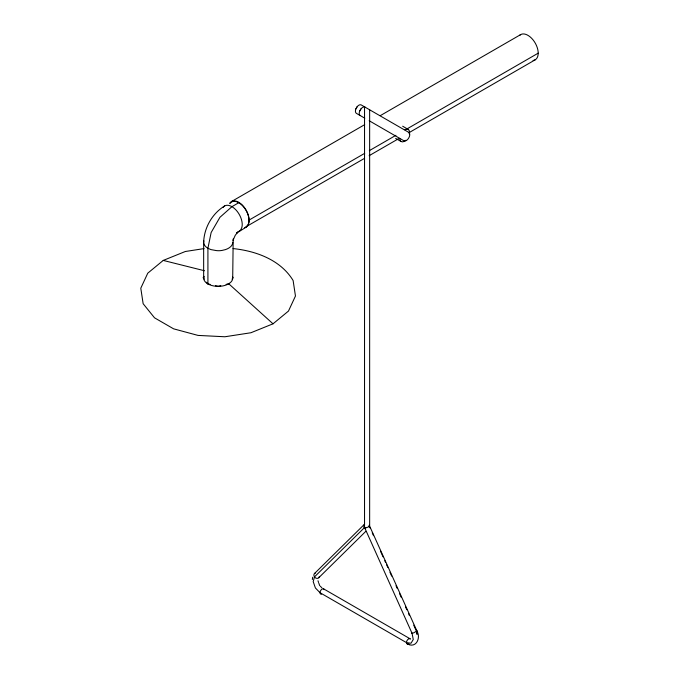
<?xml version="1.0" encoding="UTF-8"?>
<svg xmlns="http://www.w3.org/2000/svg" width="679" height="679" viewBox="0 0 679 679"><rect width="100%" height="100%" fill="white"/><g stroke="black" fill="none" stroke-linecap="round" stroke-linejoin="round"><path stroke-width="1.02" d="M226.09 284.408L228.815 283.686A13.588 7.842 0 0 0 232.702 278.263L233.186 238.983M312.34 579.518L312.646 577.243M228.815 283.686L228.5 283.915A14.556 8.403 0 0 1 207.918 283.915L207.248 283.415A12.443 7.189 0 0 1 203.802 278.611L204.023 276.361L203.106 277.643L204.201 279.171M369.648 109.794L369.656 525.767C368.595 527.549 365.54 528.118 363.757 527.142M232.973 240.4L235.273 235.282L237.65 232.294L236.53 233.186L246.07 227.193M364.784 118.188L356.424 113.368A4.855 2.801 -60 0 1 355.881 108.903L357.137 106.73A4.855 2.801 -60 0 1 361.279 104.965L408.75 132.371A4.855 2.801 -60 0 1 408.75 137.981A4.855 2.801 -60 0 1 403.903 140.782L369.164 120.726M360.235 115.566A4.855 2.801 -60 0 1 359.683 111.101L360.939 108.92A4.855 2.801 -60 0 1 365.081 107.163M355.881 108.903L357.137 106.73M359.683 111.101L360.939 108.92M232.048 279.171L233.152 277.643L232.473 276.701M369.249 525.249L416.898 630.893L413.927 632.735L412.077 633.38L363.969 526.149A2.996 2.419 45.4 0 1 364.114 524.808M314.419 573.619L364.462 524.273M318.807 577.693L365.862 531.292M204.065 248.599L185.316 251.502L163.232 260.422L147.767 273.179L140.791 288.21L143.142 303.717L154.532 317.823L173.595 328.831L198.03 335.409L224.893 336.767L250.933 332.744L273.017 323.815L288.482 311.058L295.458 296.027L293.116 280.52C280.597 259.87 256 250.958 233.05 248.565M224.656 205.949C212.221 213.554 204.09 227.779 203.658 242.318L203.658 277.974M231.463 201.561L364.682 124.647M380.308 115.634L520.64 34.612M238.796 202.707L231.929 206.671L219.928 217.314L211.135 232.541L207.918 248.268L207.918 283.915M249.032 220.106L364.708 153.327M369.3 150.679L395.916 135.308M406.017 129.477L538.209 53.157M535.196 59.82L408.639 132.889M364.538 158.343L246.019 226.769A14.556 8.403 60 0 0 247.173 225.852M369.13 155.695L398.531 138.72M220.785 285.681L218.129 286.309L215.472 285.681M416.923 631.003L416.999 634.339L416.898 630.893M210.159 284.408L207.502 283.771L206.408 282.243M163.232 260.422L204.481 270.751M409.717 644.464L406.526 643.191L409.666 644.906C417.424 646.866 420.785 636.299 416.694 630.867M402.664 126.209L408.147 129.375M395.636 138.389L401.119 141.546M323.637 588.88L410.074 638.778M228.747 283.771L273.017 323.815M320.225 586.13L321.956 587.895M369.206 526.047L370.072 527.973M372.236 532.786L373.526 535.672M380.444 551.068L383.041 556.839M384.764 560.693L385.63 562.611M386.495 564.538L387.794 567.423M389.95 572.236L391.681 576.081M396.001 585.705L397.3 588.591M399.464 593.404L401.187 597.257M405.507 606.873L406.806 609.759M408.537 613.612L409.403 615.539M413.723 625.155L416.312 630.927M317.984 580.766L318.536 582.353M318.816 583.151L319.648 585.544M369.147 525.758L369.342 526.471M364.538 106.849L364.538 527.532L365.675 528.593L364.538 527.532L314.496 576.878L313.189 581.614L315.412 587.989L320.013 592.699L406.449 642.606L411.016 643.234L413.265 639.533L412.077 633.38A2.996 0.424 -24.2 0 1 411.966 632.862M232.77 242.318A14.556 8.403 0 0 1 225.487 249.6L223.731 250.016A10.923 6.306 0 0 1 216.329 250.585L210.931 249.6L207.918 248.268A14.556 8.403 0 0 1 203.878 240.858M237.837 231.692A14.556 8.403 60 0 0 240.85 229.638L241.877 227.372A14.556 8.403 60 0 0 235.876 209.845A14.556 8.403 60 0 0 223.018 207.46M404.633 129.723A7.028 4.057 -60 0 1 409.437 134.17M405.923 140.264A7.028 4.057 -60 0 1 399.659 138.329M229.884 203.505A14.556 8.403 60 0 1 245.747 209.845A14.556 8.403 60 0 1 244.695 227.737M229.833 203.08A14.556 8.403 60 0 1 243.888 206.849A14.556 8.403 60 0 1 247.657 225.258M519.486 35.529A14.556 8.403 60 0 1 535.502 43.566A14.556 8.403 60 0 1 533.066 60.473M408.028 644.057A2.996 1.731 -60 0 1 406.891 640.857A2.996 1.731 -60 0 1 410.413 639.092M321.583 594.15A2.996 1.731 -60 0 1 320.632 590.611A2.996 1.731 -60 0 1 324.18 589.661M319.317 576.513A2.996 2.419 45.4 0 1 316.796 578.355A2.996 2.419 45.4 0 1 313.97 575.733A2.996 2.419 45.4 0 1 315.523 572.983"/></g></svg>
